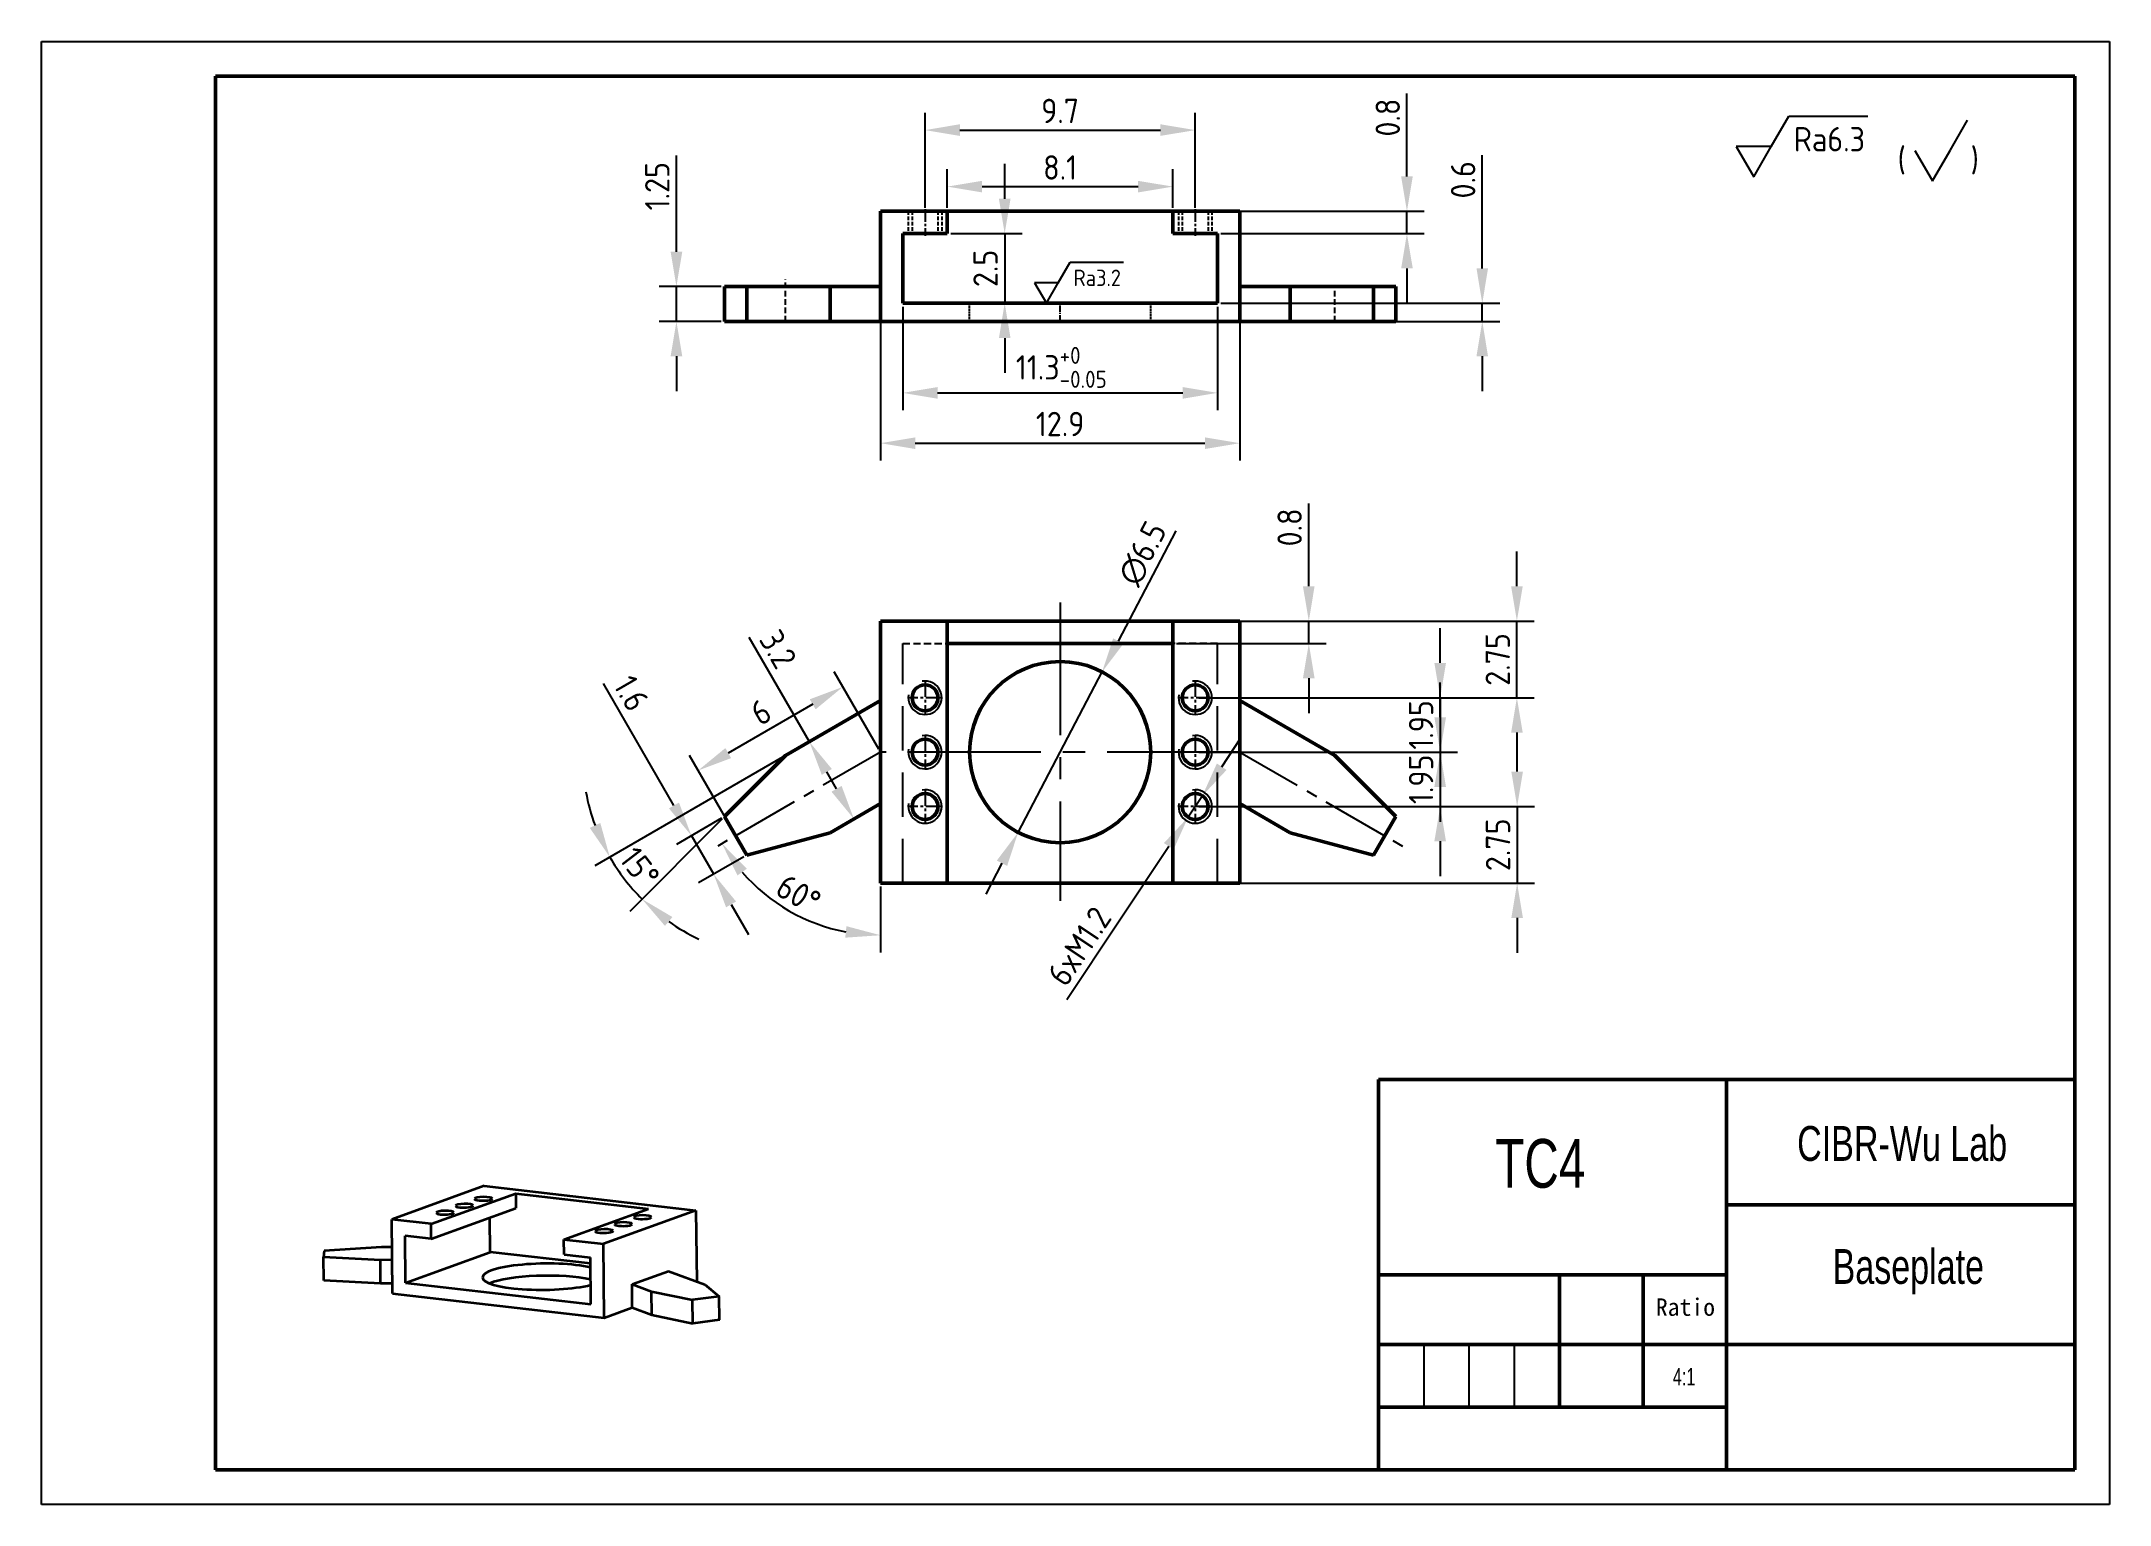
# Model space of a CAD drawing. Header units: millimetres. Extents: x 7090 to 7387, y 44 to 254.
import ezdxf

# ---------------------------------------------------------------- set-up
doc = ezdxf.new("R2010")
doc.units = ezdxf.units.MM
doc.linetypes.add('CENTER2', pattern=[28.575, 19.05, -3.175, 3.175, -3.175])
doc.linetypes.add('DASHED2', pattern=[9.525, 6.35, -3.175])
doc.layers.get('0').update_dxf_attribs({"linetype": 'CONTINUOUS'})
doc.layers.get('Defpoints').update_dxf_attribs({"linetype": 'CONTINUOUS'})
for name, color, linetype in [('中心线', 3, 'CENTER2'), ('尺寸', 4, 'CONTINUOUS'), ('文字', 3, 'CONTINUOUS'), ('细实线', 3, 'CONTINUOUS'), ('虚线', 4, 'DASHED2')]:
    doc.layers.add(name, color=color, linetype=linetype)
doc.layers.add('粗实线', color=2, linetype='CONTINUOUS', lineweight=50)
doc.styles.add('isocp3.5', font='isocp.shx', dxfattribs={"height": 3.5})
doc.styles.get("Standard").update_dxf_attribs({"font": '', "height": 2.5})
doc.styles.add('数字', font='gdt.shx', dxfattribs={"width": 0.7, "height": 3.5})
doc.styles.get('Standard').set_extended_font_data('SimSun')
doc.dimstyles.new('形位公差', dxfattribs={"dimtxt": 3.5, "dimasz": 5, "dimexe": 2.5, "dimexo": 0.5, "dimgap": 1, "dimtad": 1, "dimlfac": 0.25, "dimdsep": 46, "dimlunit": 6, "dimtxsty": 'isocp3.5', "dimcen": 2, "dimadec": 0, "dimazin": 0, "dimtfac": 1, "dimtmove": 0, "dimatfit": 3, "dimfxl": 1, "dimtolj": 1, "dimtzin": 0, "dimarcsym": 0})

# ---------------------------------------------------------------- blocks, each defined once
blk = doc.blocks.new('*D54')
at = {"layer": 'Defpoints', "color": 0, "ltscale": 0.5, "transparency": 16777216}
for p in [(7213.97, 216.54), (7259.17, 216.54), (7259.17, 203.68)]:
    blk.add_point(p, dxfattribs=at)
at = {"layer": '尺寸', "color": 0, "lineweight": -2, "ltscale": 0.5, "transparency": 16777216}
for p, q in [((7213.97, 216.04), (7213.97, 201.18)), ((7259.17, 216.04), (7259.17, 201.18)), ((7218.97, 203.68), (7254.17, 203.68))]:
    blk.add_line(p, q, dxfattribs=at)
at = {"layer": '尺寸', "color": 0, "ltscale": 0.5, "transparency": 16777216}
for points in [[(7218.97, 204.51), (7218.97, 202.84), (7213.97, 203.68)], [(7254.17, 204.51), (7254.17, 202.84), (7259.17, 203.68)]]:
    blk.add_solid(points, dxfattribs=at)
at = {"layer": '尺寸', "color": 0, "ltscale": 0.5, "transparency": 16777216, "insert": (7236.74, 207.34), "char_height": 3.5, "width": 11.13, "attachment_point": 5, "style": 'isocp3.5'}
blk.add_mtext('\\A1;11.3{\\H0.7x;\\S+0^ -0.05;}', dxfattribs=at)
blk = doc.blocks.new('*D55')
at = {"layer": 'Defpoints', "color": 0, "ltscale": 0.5, "transparency": 16777216}
for p in [(7210.77, 214.94), (7262.37, 214.94), (7262.37, 196.46)]:
    blk.add_point(p, dxfattribs=at)
at = {"layer": '尺寸', "color": 0, "lineweight": -2, "ltscale": 0.5, "transparency": 16777216}
for p, q in [((7210.77, 214.44), (7210.77, 193.96)), ((7262.37, 214.44), (7262.37, 193.96)), ((7215.77, 196.46), (7257.37, 196.46))]:
    blk.add_line(p, q, dxfattribs=at)
at = {"layer": '尺寸', "color": 0, "ltscale": 0.5, "transparency": 16777216}
for points in [[(7215.77, 197.29), (7215.77, 195.62), (7210.77, 196.46)], [(7257.37, 197.29), (7257.37, 195.62), (7262.37, 196.46)]]:
    blk.add_solid(points, dxfattribs=at)
at = {"layer": '尺寸', "color": 0, "ltscale": 0.5, "transparency": 16777216, "insert": (7236.57, 199.21), "char_height": 3.5, "attachment_point": 5, "style": 'isocp3.5'}
blk.add_mtext('\\A1;12.9', dxfattribs=at)
blk = doc.blocks.new('*D56')
at = {"layer": 'Defpoints', "color": 0, "ltscale": 0.5, "transparency": 16777216}
for p in [(7252.77, 233.28), (7220.37, 229.74), (7252.77, 229.74)]:
    blk.add_point(p, dxfattribs=at)
at = {"layer": '尺寸', "color": 0, "lineweight": -2, "ltscale": 0.5, "transparency": 16777216}
for p, q in [((7220.37, 230.24), (7220.37, 235.78)), ((7252.77, 230.24), (7252.77, 235.78)), ((7225.37, 233.28), (7247.77, 233.28))]:
    blk.add_line(p, q, dxfattribs=at)
at = {"layer": '尺寸', "color": 0, "ltscale": 0.5, "transparency": 16777216}
for points in [[(7225.37, 234.11), (7225.37, 232.45), (7220.37, 233.28)], [(7247.77, 234.11), (7247.77, 232.45), (7252.77, 233.28)]]:
    blk.add_solid(points, dxfattribs=at)
at = {"layer": '尺寸', "color": 0, "ltscale": 0.5, "transparency": 16777216, "insert": (7236.57, 236.03), "char_height": 3.5, "attachment_point": 5, "style": 'isocp3.5'}
blk.add_mtext('\\A1;8.1', dxfattribs=at)
blk = doc.blocks.new('*D57')
at = {"layer": 'Defpoints', "color": 0, "ltscale": 0.5, "transparency": 16777216}
for p in [(7255.97, 241.39), (7217.17, 229.74), (7255.97, 229.74)]:
    blk.add_point(p, dxfattribs=at)
at = {"layer": '尺寸', "color": 0, "lineweight": -2, "ltscale": 0.5, "transparency": 16777216}
for p, q in [((7217.17, 230.24), (7217.17, 243.89)), ((7255.97, 230.24), (7255.97, 243.89)), ((7222.17, 241.39), (7250.97, 241.39))]:
    blk.add_line(p, q, dxfattribs=at)
at = {"layer": '尺寸', "color": 0, "ltscale": 0.5, "transparency": 16777216}
for points in [[(7222.17, 242.23), (7222.17, 240.56), (7217.17, 241.39)], [(7250.97, 242.23), (7250.97, 240.56), (7255.97, 241.39)]]:
    blk.add_solid(points, dxfattribs=at)
at = {"layer": '尺寸', "color": 0, "ltscale": 0.5, "transparency": 16777216, "insert": (7236.57, 244.14), "char_height": 3.5, "attachment_point": 5, "style": 'isocp3.5'}
blk.add_mtext('\\A1;9.7', dxfattribs=at)
blk = doc.blocks.new('*D58')
at = {"layer": 'Defpoints', "color": 0, "ltscale": 0.5, "transparency": 16777216}
for p in [(7220.37, 226.54), (7220.37, 216.54), (7228.61, 216.54)]:
    blk.add_point(p, dxfattribs=at)
at = {"layer": '尺寸', "color": 0, "lineweight": -2, "ltscale": 0.5, "transparency": 16777216}
for p, q in [((7228.61, 231.54), (7228.61, 236.54)), ((7220.87, 226.54), (7231.11, 226.54)), ((7228.61, 226.54), (7228.61, 216.54)), ((7220.87, 216.54), (7231.11, 216.54)), ((7228.61, 211.54), (7228.61, 206.54))]:
    blk.add_line(p, q, dxfattribs=at)
at = {"layer": '尺寸', "color": 0, "ltscale": 0.5, "transparency": 16777216}
for points in [[(7227.78, 231.54), (7229.45, 231.54), (7228.61, 226.54)], [(7227.78, 211.54), (7229.45, 211.54), (7228.61, 216.54)]]:
    blk.add_solid(points, dxfattribs=at)
at = {"layer": '尺寸', "color": 0, "ltscale": 0.5, "transparency": 16777216, "insert": (7225.86, 221.54), "char_height": 3.5, "attachment_point": 5, "rotation": 90, "style": 'isocp3.5'}
blk.add_mtext('\\A1;2.5', dxfattribs=at)
blk = doc.blocks.new('*D59')
at = {"layer": 'Defpoints', "color": 0, "ltscale": 0.5, "transparency": 16777216}
for p in [(7242.6, 163.63), (7230.54, 140.6)]:
    blk.add_point(p, dxfattribs=at)
at = {"layer": '尺寸', "color": 0, "lineweight": -2, "ltscale": 0.5, "transparency": 16777216}
for p, q in [((7253.2, 183.86), (7244.92, 168.06)), ((7230.54, 140.6), (7242.6, 163.63)), ((7228.22, 136.17), (7225.9, 131.74))]:
    blk.add_line(p, q, dxfattribs=at)
at = {"layer": '尺寸', "color": 0, "ltscale": 0.5, "transparency": 16777216}
for points in [[(7244.19, 168.45), (7245.66, 167.68), (7242.6, 163.63)], [(7227.48, 136.56), (7228.96, 135.78), (7230.54, 140.6)]]:
    blk.add_solid(points, dxfattribs=at)
at = {"layer": '尺寸', "color": 0, "ltscale": 0.5, "transparency": 16777216, "insert": (7248.4, 180.62), "char_height": 3.5, "attachment_point": 5, "rotation": 62.358, "style": 'isocp3.5'}
blk.add_mtext('\\A1;∅6.5', dxfattribs=at)
blk = doc.blocks.new('*D60')
at = {"layer": 'Defpoints', "color": 0, "ltscale": 0.5, "transparency": 16777216}
for p in [(7210.77, 170.92), (7210.77, 152.12), (7186.16, 137.91), (7193.88, 131.99), (7210.77, 133.32)]:
    blk.add_point(p, dxfattribs=at)
at = {"layer": '尺寸', "color": 0, "lineweight": -2, "ltscale": 0.5, "transparency": 16777216}
blk.add_line((7210.77, 132.82), (7210.77, 123.34), dxfattribs=at)
blk.add_arc((7210.77, 152.12), 26.28, 220.9188, 259.0812, dxfattribs=at)
at = {"layer": '尺寸', "color": 0, "ltscale": 0.5, "transparency": 16777216}
for points in [[(7190.24, 134.42), (7191.6, 135.39), (7188.02, 138.98)], [(7205.88, 127.14), (7205.72, 125.49), (7210.77, 125.84)]]:
    blk.add_solid(points, dxfattribs=at)
at = {"layer": '尺寸', "color": 0, "ltscale": 0.5, "transparency": 16777216, "insert": (7199.01, 131.74), "char_height": 3.5, "attachment_point": 5, "rotation": 330, "style": 'isocp3.5'}
blk.add_mtext('\\A1;60°', dxfattribs=at)
blk = doc.blocks.new('*D61')
at = {"layer": 'Defpoints', "color": 0, "ltscale": 0.5, "transparency": 16777216}
for p in [(7252.77, 170.92), (7272.28, 170.92), (7252.77, 167.72)]:
    blk.add_point(p, dxfattribs=at)
at = {"layer": '尺寸', "color": 0, "lineweight": -2, "ltscale": 0.5, "transparency": 16777216}
for p, q in [((7272.28, 175.92), (7272.28, 187.82)), ((7253.27, 170.92), (7274.78, 170.92)), ((7272.28, 167.72), (7272.28, 170.92)), ((7253.27, 167.72), (7274.78, 167.72)), ((7272.28, 162.72), (7272.28, 157.72))]:
    blk.add_line(p, q, dxfattribs=at)
at = {"layer": '尺寸', "color": 0, "ltscale": 0.5, "transparency": 16777216}
for points in [[(7271.44, 175.92), (7273.11, 175.92), (7272.28, 170.92)], [(7271.44, 162.72), (7273.11, 162.72), (7272.28, 167.72)]]:
    blk.add_solid(points, dxfattribs=at)
at = {"layer": '尺寸', "color": 0, "ltscale": 0.5, "transparency": 16777216, "insert": (7269.53, 184.37), "char_height": 3.5, "attachment_point": 5, "rotation": 90, "style": 'isocp3.5'}
blk.add_mtext('\\A1;0.8', dxfattribs=at)
blk = doc.blocks.new('*D62')
at = {"layer": 'Defpoints', "color": 0, "ltscale": 0.5, "transparency": 16777216}
for p in [(7255.97, 144.32), (7255.97, 133.32), (7302.2, 133.32)]:
    blk.add_point(p, dxfattribs=at)
at = {"layer": '尺寸', "color": 0, "lineweight": -2, "ltscale": 0.5, "transparency": 16777216}
for p, q in [((7302.2, 149.32), (7302.2, 154.32)), ((7256.47, 144.32), (7304.7, 144.32)), ((7302.2, 144.32), (7302.2, 133.32)), ((7256.47, 133.32), (7304.7, 133.32)), ((7302.2, 128.32), (7302.2, 123.32))]:
    blk.add_line(p, q, dxfattribs=at)
at = {"layer": '尺寸', "color": 0, "ltscale": 0.5, "transparency": 16777216}
for points in [[(7301.36, 149.32), (7303.03, 149.32), (7302.2, 144.32)], [(7301.36, 128.32), (7303.03, 128.32), (7302.2, 133.32)]]:
    blk.add_solid(points, dxfattribs=at)
at = {"layer": '尺寸', "color": 0, "ltscale": 0.5, "transparency": 16777216, "insert": (7299.45, 138.82), "char_height": 3.5, "attachment_point": 5, "rotation": 90, "style": 'isocp3.5'}
blk.add_mtext('\\A1;2.75', dxfattribs=at)
blk = doc.blocks.new('*D63')
at = {"layer": 'Defpoints', "color": 0, "ltscale": 0.5, "transparency": 16777216}
for p in [(7255.97, 170.92), (7302.16, 170.92), (7255.97, 159.92)]:
    blk.add_point(p, dxfattribs=at)
at = {"layer": '尺寸', "color": 0, "lineweight": -2, "ltscale": 0.5, "transparency": 16777216}
for p, q in [((7302.16, 175.92), (7302.16, 180.92)), ((7256.47, 170.92), (7304.66, 170.92)), ((7302.16, 159.92), (7302.16, 170.92)), ((7256.47, 159.92), (7304.66, 159.92)), ((7302.16, 154.92), (7302.16, 149.92))]:
    blk.add_line(p, q, dxfattribs=at)
at = {"layer": '尺寸', "color": 0, "ltscale": 0.5, "transparency": 16777216}
for points in [[(7301.33, 175.92), (7303, 175.92), (7302.16, 170.92)], [(7301.33, 154.92), (7303, 154.92), (7302.16, 159.92)]]:
    blk.add_solid(points, dxfattribs=at)
at = {"layer": '尺寸', "color": 0, "ltscale": 0.5, "transparency": 16777216, "insert": (7299.41, 165.42), "char_height": 3.5, "attachment_point": 5, "rotation": 90, "style": 'isocp3.5'}
blk.add_mtext('\\A1;2.75', dxfattribs=at)
blk = doc.blocks.new('*D64')
at = {"layer": 'Defpoints', "color": 0, "ltscale": 0.5, "transparency": 16777216}
for p in [(7255.97, 159.92), (7255.97, 152.12), (7291.15, 152.12)]:
    blk.add_point(p, dxfattribs=at)
at = {"layer": '尺寸', "color": 0, "lineweight": -2, "ltscale": 0.5, "transparency": 16777216}
for p, q in [((7291.15, 164.92), (7291.15, 169.92)), ((7256.47, 159.92), (7293.65, 159.92)), ((7291.15, 159.92), (7291.15, 152.12)), ((7256.47, 152.12), (7293.65, 152.12)), ((7291.15, 147.12), (7291.15, 142.12))]:
    blk.add_line(p, q, dxfattribs=at)
at = {"layer": '尺寸', "color": 0, "ltscale": 0.5, "transparency": 16777216}
for points in [[(7290.31, 164.92), (7291.98, 164.92), (7291.15, 159.92)], [(7290.31, 147.12), (7291.98, 147.12), (7291.15, 152.12)]]:
    blk.add_solid(points, dxfattribs=at)
at = {"layer": '尺寸', "color": 0, "ltscale": 0.5, "transparency": 16777216, "insert": (7288.4, 156.02), "char_height": 3.5, "attachment_point": 5, "rotation": 90, "style": 'isocp3.5'}
blk.add_mtext('\\A1;1.95', dxfattribs=at)
blk = doc.blocks.new('*D65')
at = {"layer": 'Defpoints', "color": 0, "ltscale": 0.5, "transparency": 16777216}
for p in [(7255.97, 152.12), (7255.97, 144.32), (7291.15, 144.32)]:
    blk.add_point(p, dxfattribs=at)
at = {"layer": '尺寸', "color": 0, "lineweight": -2, "ltscale": 0.5, "transparency": 16777216}
for p, q in [((7291.15, 157.12), (7291.15, 162.12)), ((7256.47, 152.12), (7293.65, 152.12)), ((7291.15, 152.12), (7291.15, 144.32)), ((7256.47, 144.32), (7293.65, 144.32)), ((7291.15, 139.32), (7291.15, 134.32))]:
    blk.add_line(p, q, dxfattribs=at)
at = {"layer": '尺寸', "color": 0, "ltscale": 0.5, "transparency": 16777216}
for points in [[(7290.31, 157.12), (7291.98, 157.12), (7291.15, 152.12)], [(7290.31, 139.32), (7291.98, 139.32), (7291.15, 144.32)]]:
    blk.add_solid(points, dxfattribs=at)
at = {"layer": '尺寸', "color": 0, "ltscale": 0.5, "transparency": 16777216, "insert": (7288.4, 148.22), "char_height": 3.5, "attachment_point": 5, "rotation": 90, "style": 'isocp3.5'}
blk.add_mtext('\\A1;1.95', dxfattribs=at)
blk = doc.blocks.new('*D66')
at = {"layer": 'Defpoints', "color": 0, "ltscale": 0.5, "transparency": 16777216}
for p in [(7210.77, 159.51), (7197.13, 151.63), (7197.13, 151.63), (7188.39, 142.89), (7173.27, 134.92)]:
    blk.add_point(p, dxfattribs=at)
at = {"layer": '尺寸', "color": 0, "lineweight": -2, "ltscale": 0.5, "transparency": 16777216}
for p, q in [((7196.7, 151.38), (7169.74, 135.82)), ((7188.04, 142.53), (7174.77, 129.26))]:
    blk.add_line(p, q, dxfattribs=at)
for start, end in [(190.3067, 200.1534), (210.0001, 224.9998), (234.8465, 244.6931)]:
    blk.add_arc((7197.13, 151.63), 29.13, start, end, dxfattribs=at)
at = {"layer": '尺寸', "color": 0, "ltscale": 0.5, "transparency": 16777216}
for points in [[(7170.54, 141.95), (7169.03, 141.24), (7171.9, 137.07)], [(7179.82, 127.18), (7180.9, 128.45), (7176.53, 131.03)]]:
    blk.add_solid(points, dxfattribs=at)
at = {"layer": '尺寸', "color": 0, "ltscale": 0.5, "transparency": 16777216, "insert": (7176.2, 135.57), "char_height": 3.5, "attachment_point": 5, "rotation": 307.4999, "style": 'isocp3.5'}
blk.add_mtext('\\A1;15°', dxfattribs=at)
blk = doc.blocks.new('*D67')
at = {"layer": 'Defpoints', "color": 0, "ltscale": 0.5, "transparency": 16777216}
for p in [(7188.39, 142.89), (7191.59, 137.34), (7186.82, 134.59)]:
    blk.add_point(p, dxfattribs=at)
at = {"layer": '尺寸', "color": 0, "lineweight": -2, "ltscale": 0.5, "transparency": 16777216}
for p, q in [((7181.12, 144.46), (7171.02, 161.96)), ((7187.96, 142.64), (7181.46, 138.88)), ((7186.82, 134.59), (7183.62, 140.13)), ((7191.16, 137.09), (7184.66, 133.34)), ((7189.32, 130.26), (7191.82, 125.93))]:
    blk.add_line(p, q, dxfattribs=at)
at = {"layer": '尺寸', "color": 0, "ltscale": 0.5, "transparency": 16777216}
for points in [[(7181.84, 144.88), (7180.4, 144.05), (7183.62, 140.13)], [(7190.04, 130.68), (7188.6, 129.85), (7186.82, 134.59)]]:
    blk.add_solid(points, dxfattribs=at)
at = {"layer": '尺寸', "color": 0, "ltscale": 0.5, "transparency": 16777216, "insert": (7175, 160.57), "char_height": 3.5, "attachment_point": 5, "rotation": 300.0001, "style": 'isocp3.5'}
blk.add_mtext('\\A1;1.6', dxfattribs=at)
blk = doc.blocks.new('*D68')
at = {"layer": 'Defpoints', "color": 0, "ltscale": 0.5, "transparency": 16777216}
for p in [(7197.13, 151.63), (7203.53, 140.54), (7206.96, 142.53)]:
    blk.add_point(p, dxfattribs=at)
at = {"layer": '尺寸', "color": 0, "lineweight": -2, "ltscale": 0.5, "transparency": 16777216}
for p, q in [((7200.56, 153.61), (7191.91, 168.59)), ((7197.56, 151.88), (7202.73, 154.86)), ((7204.46, 146.86), (7203.06, 149.28)), ((7203.96, 140.79), (7209.13, 143.78))]:
    blk.add_line(p, q, dxfattribs=at)
at = {"layer": '尺寸', "color": 0, "ltscale": 0.5, "transparency": 16777216}
for points in [[(7203.79, 149.7), (7202.34, 148.86), (7200.56, 153.61)], [(7205.19, 147.27), (7203.74, 146.44), (7206.96, 142.53)]]:
    blk.add_solid(points, dxfattribs=at)
at = {"layer": '尺寸', "color": 0, "ltscale": 0.5, "transparency": 16777216, "insert": (7196.07, 166.89), "char_height": 3.5, "attachment_point": 5, "rotation": 299.9999, "style": 'isocp3.5'}
blk.add_mtext('\\A1;3.2', dxfattribs=at)
blk = doc.blocks.new('*D69')
at = {"layer": 'Defpoints', "color": 0, "ltscale": 0.5, "transparency": 16777216}
for p in [(7210.77, 152.12), (7184.58, 149.48), (7189.99, 140.12)]:
    blk.add_point(p, dxfattribs=at)
at = {"layer": '尺寸', "color": 0, "lineweight": -2, "ltscale": 0.5, "transparency": 16777216}
for p, q in [((7210.52, 152.55), (7204.12, 163.64)), ((7201.04, 158.98), (7188.91, 151.98)), ((7189.74, 140.55), (7183.33, 151.64))]:
    blk.add_line(p, q, dxfattribs=at)
at = {"layer": '尺寸', "color": 0, "ltscale": 0.5, "transparency": 16777216}
for points in [[(7200.62, 159.7), (7201.46, 158.26), (7205.37, 161.48)], [(7188.5, 152.7), (7189.33, 151.26), (7184.58, 149.48)]]:
    blk.add_solid(points, dxfattribs=at)
at = {"layer": '尺寸', "color": 0, "ltscale": 0.5, "transparency": 16777216, "insert": (7193.6, 157.86), "char_height": 3.5, "attachment_point": 5, "rotation": 30.0001, "style": 'isocp3.5'}
blk.add_mtext('\\A1;6', dxfattribs=at)
blk = doc.blocks.new('*D70')
at = {"layer": 'Defpoints', "color": 0, "ltscale": 0.5, "transparency": 16777216}
for p in [(7188.39, 218.94), (7181.47, 213.94), (7188.39, 213.94)]:
    blk.add_point(p, dxfattribs=at)
at = {"layer": '尺寸', "color": 0, "lineweight": -2, "ltscale": 0.5, "transparency": 16777216}
for p, q in [((7181.47, 223.94), (7181.47, 237.73)), ((7187.89, 218.94), (7178.97, 218.94)), ((7181.47, 213.94), (7181.47, 218.94)), ((7187.89, 213.94), (7178.97, 213.94)), ((7181.47, 208.94), (7181.47, 203.94))]:
    blk.add_line(p, q, dxfattribs=at)
at = {"layer": '尺寸', "color": 0, "ltscale": 0.5, "transparency": 16777216}
for points in [[(7180.64, 223.94), (7182.31, 223.94), (7181.47, 218.94)], [(7180.64, 208.94), (7182.31, 208.94), (7181.47, 213.94)]]:
    blk.add_solid(points, dxfattribs=at)
at = {"layer": '尺寸', "color": 0, "ltscale": 0.5, "transparency": 16777216, "insert": (7178.72, 233.34), "char_height": 3.5, "attachment_point": 5, "rotation": 90, "style": 'isocp3.5'}
blk.add_mtext('\\A1;1.25', dxfattribs=at)
blk = doc.blocks.new('*D71')
at = {"layer": 'Defpoints', "color": 0, "ltscale": 0.5, "transparency": 16777216}
for p in [(7259.17, 216.54), (7259.17, 213.94), (7297.19, 213.94)]:
    blk.add_point(p, dxfattribs=at)
at = {"layer": '尺寸', "color": 0, "lineweight": -2, "ltscale": 0.5, "transparency": 16777216}
for p, q in [((7297.19, 221.54), (7297.19, 237.8)), ((7259.67, 216.54), (7299.69, 216.54)), ((7259.67, 213.94), (7299.69, 213.94)), ((7297.19, 213.94), (7297.19, 216.54)), ((7297.19, 208.94), (7297.19, 203.94))]:
    blk.add_line(p, q, dxfattribs=at)
at = {"layer": '尺寸', "color": 0, "ltscale": 0.5, "transparency": 16777216}
for points in [[(7296.36, 221.54), (7298.02, 221.54), (7297.19, 216.54)], [(7296.36, 208.94), (7298.02, 208.94), (7297.19, 213.94)]]:
    blk.add_solid(points, dxfattribs=at)
at = {"layer": '尺寸', "color": 0, "ltscale": 0.5, "transparency": 16777216, "insert": (7294.44, 234.26), "char_height": 3.5, "attachment_point": 5, "rotation": 90, "style": 'isocp3.5'}
blk.add_mtext('\\A1;0.6', dxfattribs=at)
blk = doc.blocks.new('*D73')
at = {"layer": 'Defpoints', "color": 0, "ltscale": 0.5, "transparency": 16777216}
for p in [(7257, 145.86), (7254.94, 142.77)]:
    blk.add_point(p, dxfattribs=at)
at = {"layer": '尺寸', "color": 0, "lineweight": -2, "ltscale": 0.5, "transparency": 16777216}
for p, q in [((7259.77, 150.03), (7262.54, 154.19)), ((7257, 145.86), (7254.94, 142.77)), ((7237.55, 116.63), (7252.17, 138.61))]:
    blk.add_line(p, q, dxfattribs=at)
at = {"layer": '尺寸', "color": 0, "ltscale": 0.5, "transparency": 16777216}
for points in [[(7259.08, 150.49), (7260.47, 149.56), (7257, 145.86)], [(7251.48, 139.07), (7252.87, 138.15), (7254.94, 142.77)]]:
    blk.add_solid(points, dxfattribs=at)
at = {"layer": '尺寸', "color": 0, "ltscale": 0.5, "transparency": 16777216, "insert": (7239.32, 124.26), "char_height": 3.5, "attachment_point": 5, "rotation": 56.3561, "style": 'isocp3.5'}
blk.add_mtext('\\A1;6xM1.2', dxfattribs=at)
blk = doc.blocks.new('*D74')
at = {"layer": 'Defpoints', "color": 0, "ltscale": 0.5, "transparency": 16777216}
for p in [(7259.17, 229.74), (7286.37, 229.74), (7259.17, 226.54)]:
    blk.add_point(p, dxfattribs=at)
at = {"layer": '尺寸', "color": 0, "lineweight": -2, "ltscale": 0.5, "transparency": 16777216}
for p, q in [((7286.37, 234.74), (7286.37, 246.64)), ((7259.67, 229.74), (7288.87, 229.74)), ((7286.37, 226.54), (7286.37, 229.74)), ((7259.67, 226.54), (7288.87, 226.54)), ((7286.37, 221.54), (7286.37, 216.54))]:
    blk.add_line(p, q, dxfattribs=at)
at = {"layer": '尺寸', "color": 0, "ltscale": 0.5, "transparency": 16777216}
for points in [[(7285.54, 234.74), (7287.21, 234.74), (7286.37, 229.74)], [(7285.54, 221.54), (7287.21, 221.54), (7286.37, 226.54)]]:
    blk.add_solid(points, dxfattribs=at)
at = {"layer": '尺寸', "color": 0, "ltscale": 0.5, "transparency": 16777216, "insert": (7283.62, 243.19), "char_height": 3.5, "attachment_point": 5, "rotation": 90, "style": 'isocp3.5'}
blk.add_mtext('\\A1;0.8', dxfattribs=at)

msp = doc.modelspace()

# ---------------------------------------------------------------- linework, layer by layer
at = {"color": 2, "lineweight": 35, "ltscale": 0.128578}
msp.add_line((7153.878, 89.86), (7140.591, 85.051), dxfattribs=at)
at = {"color": 2, "lineweight": 35, "ltscale": 0.278363}
msp.add_line((7153.878, 89.86), (7184.268, 86.346), dxfattribs=at)
at = {"color": 2, "lineweight": 35, "ltscale": 0.117636}
for p, q in [((7146.245, 84.397), (7158.401, 88.797)), ((7146.269, 82.249), (7158.426, 86.648)), ((7165.327, 82.191), (7177.483, 86.591))]:
    msp.add_line(p, q, dxfattribs=at)
at = {"color": 2, "lineweight": 35, "ltscale": 0.019552}
msp.add_line((7158.401, 88.797), (7158.426, 86.648), dxfattribs=at)
at = {"color": 2, "lineweight": 35, "ltscale": 0.174786}
msp.add_line((7158.401, 88.797), (7177.483, 86.591), dxfattribs=at)
at = {"color": 2, "lineweight": 35, "ltscale": 0.12858}
msp.add_line((7184.268, 86.346), (7170.98, 81.537), dxfattribs=at)
at = {"color": 2, "lineweight": 35, "ltscale": 0.092907}
msp.add_line((7184.268, 86.346), (7184.383, 76.137), dxfattribs=at)
at = {"color": 2, "lineweight": 35, "ltscale": 0.051788}
for p, q in [((7146.245, 84.397), (7140.591, 85.051)), ((7165.327, 82.191), (7170.98, 81.537))]:
    msp.add_line(p, q, dxfattribs=at)
at = {"color": 2, "lineweight": 35, "ltscale": 0.096534}
for p, q in [((7140.711, 74.443), (7140.591, 85.051)), ((7171.1, 70.929), (7170.98, 81.537))]:
    msp.add_line(p, q, dxfattribs=at)
at = {"color": 2, "lineweight": 35, "ltscale": 0.019551}
for p, q in [((7146.269, 82.249), (7146.245, 84.397)), ((7165.351, 80.043), (7165.327, 82.191))]:
    msp.add_line(p, q, dxfattribs=at)
at = {"color": 2, "lineweight": 35, "ltscale": 0.00846}
msp.add_line((7130.873, 80.548), (7130.799, 79.621), dxfattribs=at)
at = {"color": 2, "lineweight": 35, "ltscale": 0.075114}
msp.add_line((7139.111, 81.071), (7130.873, 80.548), dxfattribs=at)
at = {"color": 2, "lineweight": 35, "ltscale": 0.01388}
msp.add_line((7140.636, 81.082), (7139.111, 81.071), dxfattribs=at)
at = {"color": 2, "lineweight": 35, "ltscale": 0.061098}
msp.add_line((7142.576, 75.97), (7142.5, 82.684), dxfattribs=at)
at = {"color": 2, "lineweight": 35, "ltscale": 0.034526}
for p, q in [((7146.269, 82.249), (7142.5, 82.684)), ((7165.351, 80.043), (7169.12, 79.607))]:
    msp.add_line(p, q, dxfattribs=at)
at = {"color": 2, "lineweight": 35, "ltscale": 0.07438}
for p, q in [((7138.963, 79.217), (7130.799, 79.621)), ((7139.001, 75.86), (7130.836, 76.264))]:
    msp.add_line(p, q, dxfattribs=at)
at = {"color": 2, "lineweight": 35, "ltscale": 0.030549}
for p, q in [((7130.836, 76.264), (7130.799, 79.621)), ((7139.001, 75.86), (7138.963, 79.217)), ((7175.132, 72.389), (7175.095, 75.746)), ((7177.92, 71.361), (7177.882, 74.718)), ((7183.823, 70.138), (7183.785, 73.495)), ((7187.666, 70.629), (7187.628, 73.986))]:
    msp.add_line(p, q, dxfattribs=at)
at = {"color": 2, "lineweight": 35, "ltscale": 0.015418}
for p, q in [((7140.657, 79.23), (7138.963, 79.217)), ((7140.695, 75.873), (7139.001, 75.86))]:
    msp.add_line(p, q, dxfattribs=at)
at = {"color": 2, "lineweight": 35, "ltscale": 0.061097}
msp.add_line((7169.196, 72.893), (7169.12, 79.607), dxfattribs=at)
at = {"color": 2, "lineweight": 35, "ltscale": 0.050542}
msp.add_line((7175.095, 75.746), (7180.317, 77.636), dxfattribs=at)
at = {"color": 2, "lineweight": 35, "ltscale": 0.050926}
msp.add_line((7180.317, 77.636), (7185.569, 75.7), dxfattribs=at)
at = {"color": 2, "lineweight": 35, "ltscale": 0.278362}
msp.add_line((7140.711, 74.443), (7171.1, 70.929), dxfattribs=at)
at = {"color": 2, "lineweight": 35, "ltscale": 0.243836}
msp.add_line((7142.576, 75.97), (7169.196, 72.893), dxfattribs=at)
at = {"color": 2, "lineweight": 35, "ltscale": 0.027034}
for p, q in [((7175.095, 75.746), (7177.882, 74.718)), ((7175.132, 72.389), (7177.92, 71.361))]:
    msp.add_line(p, q, dxfattribs=at)
at = {"color": 2, "lineweight": 35, "ltscale": 0.054849}
for p, q in [((7177.882, 74.718), (7183.785, 73.495)), ((7177.92, 71.361), (7183.823, 70.138))]:
    msp.add_line(p, q, dxfattribs=at)
at = {"color": 2, "lineweight": 35, "ltscale": 0.024376}
msp.add_line((7185.569, 75.7), (7187.628, 73.986), dxfattribs=at)
at = {"color": 2, "lineweight": 35, "ltscale": 0.039019}
msp.add_line((7171.1, 70.929), (7175.132, 72.389), dxfattribs=at)
at = {"color": 2, "lineweight": 35, "ltscale": 0.035254}
msp.add_line((7187.628, 73.986), (7183.785, 73.495), dxfattribs=at)
at = {"color": 2, "lineweight": 35, "ltscale": 0.035256}
msp.add_line((7187.666, 70.629), (7183.823, 70.138), dxfattribs=at)
at = {"color": 2, "lineweight": 35}
for centre, major_axis, start_param, end_param in [((7148.248, 86.022), (1.276, 0.014), 0.0001023, 3.1416949), ((7151.004, 87.02), (1.276, 0.014), 0.0001023, 3.1416949), ((7151.004, 87.02), (1.276, 0.014), 3.1416949, 5.2403593), ((7151.004, 87.02), (1.276, 0.014), 5.2403593, 6.2832876), ((7153.761, 88.017), (1.276, 0.014), 0.0001023, 3.1416949), ((7153.761, 88.017), (1.276, 0.014), 3.1416949, 5.2403593), ((7153.761, 88.017), (1.276, 0.014), 5.2403593, 6.2832876), ((7148.248, 86.022), (1.276, 0.014), 3.1416949, 5.2403593), ((7148.248, 86.022), (1.276, 0.014), 5.2403593, 6.2832876), ((7171.099, 83.38), (1.276, 0.014), 0.0001023, 3.1416949), ((7171.099, 83.38), (1.276, 0.014), 3.1416949, 5.2403593), ((7171.099, 83.38), (1.276, 0.014), 5.2403593, 6.2832876), ((7173.855, 84.378), (1.276, 0.014), 0.0001023, 3.1416949), ((7173.855, 84.378), (1.276, 0.014), 3.1416949, 5.2403593), ((7173.855, 84.378), (1.276, 0.014), 5.2403593, 6.2832876), ((7176.611, 85.375), (1.276, 0.014), 0.0001023, 3.1416949), ((7176.611, 85.375), (1.276, 0.014), 3.1416949, 5.2403593), ((7176.611, 85.375), (1.276, 0.014), 5.2403593, 6.2832876), ((7162.53, 76.836), (8.929, 0.101), 0.7354374, 3.1415927), ((7162.53, 76.836), (8.929, 0.101), 3.1415927, 5.5481623), ((7162.549, 75.09), (8.929, 0.101), 0.7354374, 2.6590357)]:
    msp.add_ellipse(centre, major_axis=major_axis, ratio=0.2106581, start_param=start_param, end_param=end_param, dxfattribs=at)
at = {"layer": '中心线', "ltscale": 0.09606}
for p, q in [((7217.173, 230.06), (7217.173, 226.217)), ((7255.973, 230.06), (7255.973, 226.217))]:
    msp.add_line(p, q, dxfattribs=at)
at = {"layer": '中心线', "ltscale": 0.048}
msp.add_line((7236.573, 213.94), (7236.573, 216.7), dxfattribs=at)
at = {"layer": '中心线'}
for p, q in [((7236.573, 173.616), (7236.573, 130.782)), ((7262.373, 152.116), (7210.773, 152.116))]:
    msp.add_line(p, q, dxfattribs=at)
at = {"layer": '中心线', "ltscale": 0.12077}
for p, q in [((7217.173, 162.332), (7217.173, 157.501)), ((7255.973, 162.332), (7255.973, 157.501)), ((7219.589, 159.916), (7214.758, 159.916)), ((7258.389, 159.916), (7253.558, 159.916)), ((7217.173, 154.532), (7217.173, 149.701)), ((7255.973, 154.532), (7255.973, 149.701)), ((7219.589, 152.116), (7214.758, 152.116)), ((7258.389, 152.116), (7253.558, 152.116)), ((7217.173, 146.732), (7217.173, 141.901)), ((7255.973, 146.732), (7255.973, 141.901)), ((7219.589, 144.316), (7214.758, 144.316)), ((7258.389, 144.316), (7253.558, 144.316))]:
    msp.add_line(p, q, dxfattribs=at)
at = {"layer": '中心线', "ltscale": 0.5}
for p, q in [((7210.773, 152.116), (7186.162, 137.907)), ((7262.373, 152.116), (7286.984, 137.907))]:
    msp.add_line(p, q, dxfattribs=at)
at = {"layer": '尺寸', "ltscale": 0.5}
for p, q in [((7338.683, 239.038), (7341.197, 243.394)), ((7341.197, 243.394), (7352.57, 243.388)), ((7364.357, 238.455), (7366.871, 242.81)), ((7333.653, 239.038), (7336.168, 234.683)), ((7338.683, 239.038), (7333.653, 239.038)), ((7336.168, 234.683), (7338.683, 239.038)), ((7359.327, 238.455), (7361.842, 234.099)), ((7361.842, 234.099), (7364.357, 238.455)), ((7236.3, 219.48), (7237.997, 222.42)), ((7237.997, 222.42), (7245.673, 222.416)), ((7232.905, 219.48), (7234.602, 216.54)), ((7236.3, 219.48), (7232.905, 219.48)), ((7234.602, 216.54), (7236.3, 219.48))]:
    msp.add_line(p, q, dxfattribs=at)
at = {"layer": '粗实线'}
for p, q in [((7115.278, 249.124), (7382.278, 249.124)), ((7115.278, 49.124), (7115.278, 249.124)), ((7382.278, 249.124), (7382.278, 49.124)), ((7210.773, 213.94), (7284.758, 213.94)), ((7213.973, 216.54), (7259.173, 216.54)), ((7210.773, 170.916), (7210.773, 133.316)), ((7220.373, 133.316), (7220.373, 170.916)), ((7252.773, 170.916), (7220.373, 170.916)), ((7252.773, 133.316), (7252.773, 170.916)), ((7262.373, 170.916), (7262.373, 133.316)), ((7220.373, 133.316), (7252.773, 133.316)), ((7282.278, 105.124), (7282.278, 49.124)), ((7332.278, 105.124), (7332.278, 49.124)), ((7382.278, 105.124), (7382.278, 49.124)), ((7332.278, 87.124), (7382.278, 87.124)), ((7308.278, 77.124), (7308.278, 58.124)), ((7320.278, 77.124), (7320.278, 58.124)), ((7282.278, 67.124), (7382.278, 67.124)), ((7282.278, 58.124), (7332.278, 58.124)), ((7382.278, 49.124), (7115.278, 49.124))]:
    msp.add_line(p, q, dxfattribs=at)
at = {"layer": '粗实线', "ltscale": 0.239999}
for p, q in [((7220.373, 229.74), (7210.773, 229.74)), ((7252.773, 229.74), (7262.373, 229.74)), ((7210.773, 170.916), (7220.373, 170.916)), ((7262.373, 170.916), (7252.773, 170.916)), ((7220.373, 133.316), (7210.773, 133.316)), ((7252.773, 133.316), (7262.373, 133.316))]:
    msp.add_line(p, q, dxfattribs=at)
at = {"layer": '粗实线', "ltscale": 0.37}
for p, q in [((7210.773, 213.94), (7210.773, 229.74)), ((7262.373, 213.94), (7262.373, 229.74))]:
    msp.add_line(p, q, dxfattribs=at)
at = {"layer": '粗实线', "ltscale": 0.08}
for p, q in [((7220.373, 226.54), (7220.373, 229.74)), ((7252.773, 226.54), (7252.773, 229.74)), ((7188.389, 218.94), (7191.589, 218.94)), ((7284.758, 218.94), (7281.558, 218.94)), ((7188.389, 213.94), (7191.589, 213.94))]:
    msp.add_line(p, q, dxfattribs=at)
at = {"layer": '粗实线', "ltscale": 0.5}
for p, q in [((7220.373, 229.74), (7252.773, 229.74)), ((7220.373, 167.716), (7252.773, 167.716)), ((7282.278, 105.124), (7382.278, 105.124)), ((7282.278, 77.124), (7332.278, 77.124))]:
    msp.add_line(p, q, dxfattribs=at)
at = {"layer": '粗实线', "ltscale": 0.25}
for p, q in [((7213.973, 216.54), (7213.973, 226.54)), ((7259.173, 216.54), (7259.173, 226.54))]:
    msp.add_line(p, q, dxfattribs=at)
at = {"layer": '粗实线', "ltscale": 0.159999}
for p, q in [((7220.373, 226.54), (7213.973, 226.54)), ((7252.773, 226.54), (7259.173, 226.54))]:
    msp.add_line(p, q, dxfattribs=at)
at = {"layer": '粗实线', "ltscale": 0.125}
for p, q in [((7188.389, 213.94), (7188.389, 218.94)), ((7191.589, 213.94), (7191.589, 218.94)), ((7203.531, 213.94), (7203.531, 218.94)), ((7269.615, 213.94), (7269.615, 218.94)), ((7281.558, 213.94), (7281.558, 218.94)), ((7284.758, 213.94), (7284.758, 218.94))]:
    msp.add_line(p, q, dxfattribs=at)
at = {"layer": '粗实线', "ltscale": 0.298564}
for p, q in [((7203.531, 218.94), (7191.589, 218.94)), ((7269.615, 218.94), (7281.558, 218.94)), ((7203.531, 213.94), (7191.589, 213.94))]:
    msp.add_line(p, q, dxfattribs=at)
at = {"layer": '粗实线', "ltscale": 0.181052}
for p, q in [((7210.773, 218.94), (7203.531, 218.94)), ((7262.373, 218.94), (7269.615, 218.94)), ((7210.773, 213.94), (7203.531, 213.94))]:
    msp.add_line(p, q, dxfattribs=at)
at = {"layer": '粗实线', "ltscale": 0.393812}
for p, q in [((7210.773, 159.506), (7197.131, 151.63)), ((7262.373, 159.506), (7276.015, 151.63))]:
    msp.add_line(p, q, dxfattribs=at)
at = {"layer": '粗实线', "ltscale": 0.309097}
for p, q in [((7197.131, 151.63), (7188.389, 142.887)), ((7276.015, 151.63), (7284.758, 142.887))]:
    msp.add_line(p, q, dxfattribs=at)
at = {"layer": '粗实线', "ltscale": 0.16}
for p, q in [((7188.389, 142.887), (7191.589, 137.345)), ((7284.758, 142.887), (7281.558, 137.345))]:
    msp.add_line(p, q, dxfattribs=at)
at = {"layer": '粗实线', "ltscale": 0.20906}
for p, q in [((7210.773, 144.726), (7203.531, 140.545)), ((7262.373, 144.726), (7269.615, 140.545))]:
    msp.add_line(p, q, dxfattribs=at)
at = {"layer": '粗实线', "ltscale": 0.309096}
for p, q in [((7203.531, 140.545), (7191.589, 137.345)), ((7269.615, 140.545), (7281.558, 137.345))]:
    msp.add_line(p, q, dxfattribs=at)
at = {"layer": '粗实线', "color": 2, "lineweight": 35, "ltscale": 0.044785}
msp.add_line((7154.733, 80.37), (7154.677, 85.292), dxfattribs=at)
at = {"layer": '粗实线', "color": 2, "lineweight": 35, "ltscale": 0.117636}
msp.add_line((7142.576, 75.97), (7154.733, 80.37), dxfattribs=at)
at = {"layer": '粗实线', "color": 2, "lineweight": 35, "ltscale": 0.131883}
msp.add_line((7169.13, 78.706), (7154.733, 80.37), dxfattribs=at)
at = {"layer": '粗实线'}
for centre, radius in [((7236.573, 152.116), 13), ((7217.173, 159.916), 1.858), ((7255.973, 159.916), 1.858), ((7217.173, 152.116), 1.858), ((7255.973, 152.116), 1.858), ((7217.173, 144.316), 1.858), ((7255.973, 144.316), 1.858)]:
    msp.add_circle(centre, radius, dxfattribs=at)
at = {"layer": '细实线'}
for p, q in [((7090.278, 254.124), (7387.278, 254.124)), ((7090.278, 44.124), (7090.278, 254.124)), ((7387.278, 254.124), (7387.278, 44.124)), ((7288.778, 67.124), (7288.778, 58.124)), ((7295.278, 67.124), (7295.278, 58.124)), ((7301.778, 67.124), (7301.778, 58.124)), ((7387.278, 44.124), (7090.278, 44.124))]:
    msp.add_line(p, q, dxfattribs=at)
for centre in [(7217.173, 159.916), (7255.973, 159.916), (7217.173, 152.116), (7255.973, 152.116), (7217.173, 144.316), (7255.973, 144.316)]:
    msp.add_arc(centre, 2.4, 169.99999, 100.00001, dxfattribs=at)
at = {"layer": '虚线', "ltscale": 0.08}
for p, q in [((7214.773, 229.74), (7214.773, 226.54)), ((7214.773, 229.74), (7214.773, 226.54)), ((7214.773, 229.74), (7214.773, 226.54)), ((7215.315, 229.74), (7215.315, 226.54)), ((7215.315, 229.74), (7215.315, 226.54)), ((7215.315, 229.74), (7215.315, 226.54)), ((7219.031, 229.74), (7219.031, 226.54)), ((7219.031, 229.74), (7219.031, 226.54)), ((7219.031, 229.74), (7219.031, 226.54)), ((7219.573, 229.74), (7219.573, 226.54)), ((7219.573, 229.74), (7219.573, 226.54)), ((7219.573, 229.74), (7219.573, 226.54)), ((7253.573, 229.74), (7253.573, 226.54)), ((7253.573, 229.74), (7253.573, 226.54)), ((7253.573, 229.74), (7253.573, 226.54)), ((7254.115, 229.74), (7254.115, 226.54)), ((7254.115, 229.74), (7254.115, 226.54)), ((7254.115, 229.74), (7254.115, 226.54)), ((7257.831, 229.74), (7257.831, 226.54)), ((7257.831, 229.74), (7257.831, 226.54)), ((7257.831, 229.74), (7257.831, 226.54)), ((7258.373, 229.74), (7258.373, 226.54)), ((7258.373, 229.74), (7258.373, 226.54)), ((7258.373, 229.74), (7258.373, 226.54))]:
    msp.add_line(p, q, dxfattribs=at)
at = {"layer": '虚线', "ltscale": 0.125}
for p, q in [((7197.131, 213.94), (7197.131, 219.94)), ((7276.015, 213.94), (7276.015, 218.94))]:
    msp.add_line(p, q, dxfattribs=at)
at = {"layer": '虚线', "ltscale": 0.04}
for p, q in [((7223.573, 213.94), (7223.573, 216.54)), ((7249.573, 213.94), (7249.573, 216.54))]:
    msp.add_line(p, q, dxfattribs=at)
at = {"layer": '虚线', "ltscale": 0.159999}
for p, q in [((7213.973, 167.716), (7220.373, 167.716)), ((7259.173, 167.716), (7252.773, 167.716))]:
    msp.add_line(p, q, dxfattribs=at)
at = {"layer": '虚线'}
for p, q in [((7213.973, 133.316), (7213.973, 167.716)), ((7259.173, 133.316), (7259.173, 167.716))]:
    msp.add_line(p, q, dxfattribs=at)

# ---------------------------------------------------------------- texts
at = {"layer": '尺寸', "ltscale": 0.5, "attachment_point": 1, "style": 'isocp3.5'}
for s, width, heights, insert, char_height in [('Ra6.3', 13.90295, [0], (7341.923, 241.836), 3.5), ('\\pi-10.5,l14,t14;(^I)', 19.89372, [0], (7353.332, 238.865), 3.5), ('Ra3.2', 13.90295, [1.674], (7238.487, 221.368), 2.3625)]:
    msp.add_mtext_dynamic_manual_height_columns(s, width=width, gutter_width=25, heights=heights, dxfattribs=dict(at, insert=insert, char_height=char_height))
at = {"layer": '文字', "attachment_point": 1, "style": '数字'}
for s, insert, char_height, width in [('{\\fArial|b0|i0|c0|p34;CIBR-Wu Lab}', (7342.404, 98.456), 5, 31.38986), ('{\\fArial|b0|i0|c0|p34;TC4}', (7299.049, 96.596), 7, 22.6045), ('{\\fArial|b0|i0|c0|p34;Baseplate}', (7347.493, 80.8), 5, 26.99132), ('4:1 ', (7324.549, 63.728), 2.5, 15.58711)]:
    msp.add_mtext(s, dxfattribs=dict(at, insert=insert, char_height=char_height, width=width))
at = {"layer": '文字', "insert": (7322.117, 73.721), "char_height": 2.5, "width": 9.1843, "attachment_point": 1}
msp.add_mtext('Ratio', dxfattribs=at)

# ---------------------------------------------------------------- dimensions: what is measured, and where the dimension line sits
at = {"layer": '尺寸', "ltscale": 0.5}
for base, p1, p2, picture, middle in [((7286.373, 229.74), (7259.173, 226.54), (7259.173, 229.74), '*D74', (7283.623, 243.191)), ((7228.613, 216.54), (7220.373, 226.54), (7220.373, 216.54), '*D58', (7225.862, 221.54)), ((7272.275, 170.916), (7252.773, 167.716), (7252.773, 170.916), '*D61', (7269.525, 184.367)), ((7302.163, 170.916), (7255.973, 159.916), (7255.973, 170.916), '*D63', (7299.413, 165.416)), ((7302.196, 133.316), (7255.973, 144.316), (7255.973, 133.316), '*D62', (7299.446, 138.816))]:
    dim = msp.add_linear_dim(base=base, p1=p1, p2=p2, angle=90, dimstyle='形位公差', dxfattribs=at)
    dim.commit()
    dim.dimension.update_dxf_attribs({"geometry": picture, "text_midpoint": middle})
for base, p1, p2, picture, middle in [((7255.973, 241.393), (7217.173, 229.74), (7255.973, 229.74), '*D57', (7236.573, 244.143)), ((7252.773, 233.28), (7220.373, 229.74), (7252.773, 229.74), '*D56', (7236.573, 236.03)), ((7262.373, 196.458), (7210.773, 214.94), (7262.373, 214.94), '*D55', (7236.573, 199.208))]:
    dim = msp.add_linear_dim(base=base, p1=p1, p2=p2, dimstyle='形位公差', dxfattribs=at)
    dim.commit()
    dim.dimension.update_dxf_attribs({"geometry": picture, "text_midpoint": middle})
for base, p1, p2, angle, picture, middle, dimtype in [((7181.475, 213.94), (7188.389, 218.94), (7188.389, 213.94), 90, '*D70', (7181.475, 233.337), 160), ((7206.963, 142.526), (7197.131, 151.63), (7203.531, 140.545), 299.99988, '*D68', (7193.692, 165.514), 161), ((7291.146, 152.116), (7255.973, 159.916), (7255.973, 152.116), 90, '*D64', (7291.146, 156.016), 160), ((7186.821, 134.592), (7188.389, 142.887), (7191.589, 137.345), 300.00005, '*D67', (7172.614, 159.198), 161), ((7291.146, 144.316), (7255.973, 152.116), (7255.973, 144.316), 90, '*D65', (7291.146, 148.216), 160)]:
    dim = msp.add_linear_dim(base=base, p1=p1, p2=p2, angle=angle, dimstyle='形位公差', dxfattribs=at)
    dim.commit()
    dim.dimension.update_dxf_attribs({"geometry": picture, "text_midpoint": middle, "dimtype": dimtype})
dim = msp.add_linear_dim(base=(7297.191, 213.94), p1=(7259.173, 216.54), p2=(7259.173, 213.94), angle=90, text='0.6', dimstyle='形位公差', dxfattribs=at)
dim.commit()
dim.dimension.update_dxf_attribs({"geometry": '*D71', "text_midpoint": (7297.191, 234.264), "dimtype": 160})
dim = msp.add_linear_dim(base=(7259.173, 203.678), p1=(7213.973, 216.54), p2=(7259.173, 216.54), text='11.3{\\H0.7x;\\S+0^ -0.05;}', dimstyle='形位公差', dxfattribs=at)
dim.commit()
dim.dimension.update_dxf_attribs({"geometry": '*D54', "text_midpoint": (7236.741, 203.678), "dimtype": 160})
dim = msp.add_diameter_dim_2p(p1=(7230.542, 140.6), p2=(7242.605, 163.632), dimstyle='形位公差', dxfattribs=at)
dim.commit()
dim.dimension.update_dxf_attribs({"geometry": '*D59', "text_midpoint": (7250.833, 179.344), "dimtype": 163})
dim = msp.add_angular_dim_2l(base=(7193.883, 131.987), line1=((7210.773, 170.916), (7210.773, 133.316)), line2=((7210.773, 152.116), (7186.162, 137.907)), dimstyle='形位公差', dxfattribs=at)
dim.commit()
dim.dimension.update_dxf_attribs({"geometry": '*D60', "text_midpoint": (7199.01, 131.741)})
dim = msp.add_aligned_dim(p1=(7210.773, 152.116), p2=(7189.989, 140.116), distance=-10.809, dimstyle='形位公差', dxfattribs=at)
dim.commit()
dim.dimension.update_dxf_attribs({"geometry": '*D69', "text_midpoint": (7193.602, 157.859)})
dim = msp.add_angular_dim_2l(base=(7173.27, 134.922), line1=((7210.773, 159.506), (7197.131, 151.63)), line2=((7197.131, 151.63), (7188.389, 142.887)), dimstyle='形位公差', dxfattribs=at)
dim.commit()
dim.dimension.update_dxf_attribs({"geometry": '*D66', "text_midpoint": (7174.021, 133.897), "dimtype": 162})
dim = msp.add_diameter_dim_2p(p1=(7257.003, 145.863), p2=(7254.944, 142.769), text='6xM1.2', dimstyle='形位公差', dxfattribs=at)
dim.commit()
dim.dimension.update_dxf_attribs({"geometry": '*D73', "text_midpoint": (7241.609, 122.732), "dimtype": 163})

doc.saveas('drawing.dxf')
